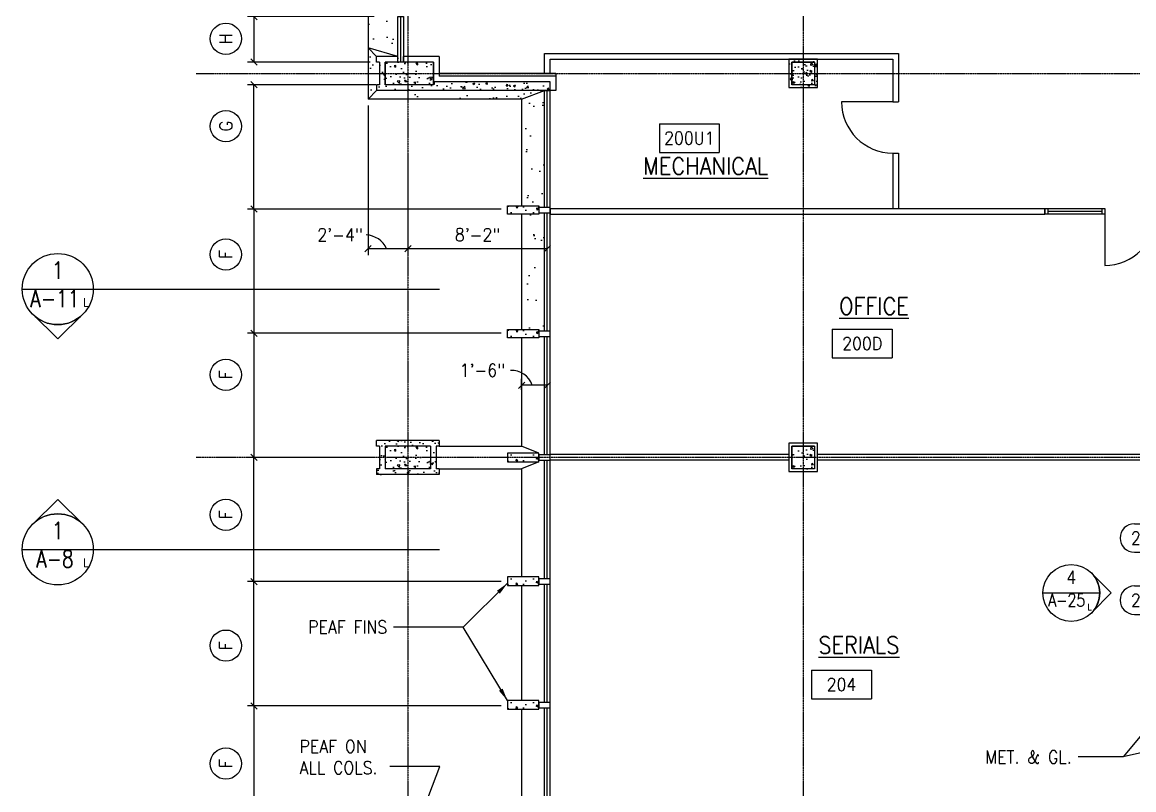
# Model space of a CAD drawing. Header units: inches. Extents: x 388 to 4053, y 352 to 2882.
# Drawn here: x 388 to 1170, y 1354 to 1893 of the extents above; entities that cross this region are included whole.
import ezdxf
from ezdxf.enums import TextEntityAlignment as Align

# ---------------------------------------------------------------- set-up
doc = ezdxf.new("R2010")
doc.units = ezdxf.units.IN
doc.header["$LTSCALE"] = 0.5
doc.header["$MEASUREMENT"] = 0
doc.linetypes.add('CENTER', pattern=[3.25, 2.5, -0.25, 0.25, -0.25])
for name, color, linetype in [('A-ANNO-DIMS', 7, 'Continuous'), ('A-ANNO-TEXT', 7, 'Continuous'), ('A-COLS', 2, 'Continuous'), ('A-COLS-PATT', 8, 'Continuous'), ('A-DOOR', 3, 'Continuous'), ('A-DOOR-IDEN', 7, 'Continuous'), ('A-ELEV-IDEN', 7, 'Continuous'), ('A-FLOR-IDEN', 7, 'Continuous'), ('A-FLOR-LEVL', 2, 'Continuous'), ('A-FLOR-PATT', 8, 'Continuous'), ('A-GLAZ', 3, 'Continuous'), ('A-GLAZ-IDEN', 7, 'Continuous'), ('A-GRID', 8, 'CENTER'), ('A-SECT-IDEN', 7, 'Continuous'), ('A-WALL', 2, 'Continuous'), ('A-WALL-PATT', 8, 'Continuous')]:
    doc.layers.add(name, color=color, linetype=linetype)
doc.styles.add('ROMANS', font='romans.shx', dxfattribs={"width": 0.9})
doc.dimstyles.new('DIM96', dxfattribs={"dimscale": 96, "dimtxt": 0.09375, "dimasz": 0.046875, "dimexe": 0.046875, "dimexo": 0.046875, "dimgap": 0.046875, "dimtad": 1, "dimdec": 4, "dimzin": 3, "dimdsep": 46, "dimlunit": 4, "dimtxsty": 'ROMANS', "dimblk": 'OBLIQUE', "dimcen": 0.046875, "dimaunit": 1, "dimazin": 0, "dimtfac": 0.7, "dimtdec": 4, "dimtofl": 0, "dimtmove": 2, "dimatfit": 3, "dimldrblk": 'OBLIQUE', "dimfxl": 0, "dimfrac": 1, "dimtolj": 1, "dimtzin": 0, "dimarcsym": 0})
doc.dimstyles.new('LD96', dxfattribs={"dimscale": 96, "dimtxt": 0.09375, "dimasz": 0.09375, "dimexe": 0.046875, "dimexo": 0.046875, "dimgap": 0.046875, "dimtad": 0, "dimdec": 4, "dimzin": 3, "dimdsep": 46, "dimlunit": 4, "dimtxsty": 'ROMANS', "dimcen": 0.046875, "dimaunit": 1, "dimadec": 0, "dimazin": 0, "dimtfac": 0.7, "dimtdec": 4, "dimtofl": 0, "dimtmove": 2, "dimatfit": 3, "dimfxl": 0, "dimfrac": 1, "dimtolj": 1, "dimtzin": 0, "dimarcsym": 0})
pattern_1 = [(50, (11.203, -0.822), (14.345204, -1.25504), [1.5, -16.5]), (355, (11.203, -0.822), (-2.77503, 15.04384), [1.2, -13.2]), (100.4514, (12.398, -0.927), (11.57019, 13.78879), [1.2748, -14.02284]), (46.1842, (11.203, 3.178), (21.34482, -3.31038), [2.25, -24.75]), (96.6356, (12.981, 2.902), (18.69325, 19.48236), [1.9122, -21.03426]), (351.1842, (11.203, 3.178), (18.69324, 19.48237), [1.8, -19.8]), (21, (13.203, 2.178), (11.93814, -8.05238), [1.5, -16.5]), (326, (13.203, 2.178), (4.86631, 14.503), [1.2, -13.2]), (71.4514, (14.197, 1.507), (16.80445, 6.45061), [1.2748, -14.02284]), (37.5, (11.2027, -0.8225), (0.243197, 6.657877), [0, -13.04, 0, -13.4, 0, -13.25]), (7.5, (11.203, -0.8225), (5.26139, 7.888234), [0, -7.64, 0, -12.74, 0, -5.05]), (327.5, (6.7427, -0.8225), (10.676449, -0.451097), [0, -5, 0, -15.6, 0, -20.7]), (317.5, (4.743, -0.822), (11.663723, 2.0021), [0, -6.5, 0, -10.36, 0, -14.7])]

# ---------------------------------------------------------------- blocks, each defined once
blk = doc.blocks.new('GLAZ1')
for p, q in [((0, 0), (-4, 0)), ((-4, 0), (-4, -32)), ((-2, -32), (-2, 0)), ((0, -32), (0, 0)), ((-4, -32), (0, -32))]:
    blk.add_line(p, q)
blk = doc.blocks.new('_Oblique')
at = {"color": 0, "lineweight": -2}
blk.add_line((-0.5, -0.5), (0.5, 0.5), dxfattribs=at)
blk = doc.blocks.new('*D29')
at = {"layer": 'A-ANNO-DIMS', "color": 0, "lineweight": -2}
for p, q in [((659.08, 1791.39), (659.08, 1729.49)), ((757.08, 1724.89), (757.08, 1738.49)), ((757.08, 1733.99), (659.08, 1733.99))]:
    blk.add_line(p, q, dxfattribs=at)
at = {"layer": 'Defpoints', "color": 0}
for p in [(659.08, 1795.89), (659.08, 1733.99), (757.08, 1720.39)]:
    blk.add_point(p, dxfattribs=at)
at = {"layer": 'A-ANNO-DIMS', "color": 0, "lineweight": -2, "xscale": 4.5, "yscale": 4.5, "zscale": 4.5, "rotation": 180}
blk.add_blockref('_Oblique', (659.08, 1733.99), dxfattribs=at)
at = {"layer": 'A-ANNO-DIMS', "color": 0, "lineweight": -2, "xscale": 4.5, "yscale": 4.5, "zscale": 4.5}
blk.add_blockref('_Oblique', (757.08, 1733.99), dxfattribs=at)
at = {"layer": 'A-ANNO-DIMS', "color": 0, "insert": (708.08, 1743.84), "char_height": 9, "attachment_point": 5, "style": 'ROMANS'}
blk.add_mtext('\\A1;8\'-2"', dxfattribs=at)
blk = doc.blocks.new('*D30')
at = {"layer": 'A-ANNO-DIMS', "color": 0, "lineweight": -2}
for p, q in [((631.08, 1834.78), (631.08, 1729.49)), ((659.08, 1791.39), (659.08, 1729.49)), ((659.08, 1733.99), (631.08, 1733.99))]:
    blk.add_line(p, q, dxfattribs=at)
at = {"layer": 'Defpoints', "color": 0}
for p in [(631.08, 1839.28), (659.08, 1795.89), (631.08, 1733.99)]:
    blk.add_point(p, dxfattribs=at)
at = {"layer": 'A-ANNO-DIMS', "color": 0, "lineweight": -2, "xscale": 4.5, "yscale": 4.5, "zscale": 4.5, "rotation": 180}
blk.add_blockref('_Oblique', (631.08, 1733.99), dxfattribs=at)
at = {"layer": 'A-ANNO-DIMS', "color": 0, "lineweight": -2, "xscale": 4.5, "yscale": 4.5, "zscale": 4.5}
blk.add_blockref('_Oblique', (659.08, 1733.99), dxfattribs=at)
at = {"layer": 'A-ANNO-DIMS', "color": 0, "insert": (611.36, 1743.84), "char_height": 9, "attachment_point": 5, "style": 'ROMANS'}
blk.add_mtext('\\A1;2\'-4"', dxfattribs=at)
blk = doc.blocks.new('*D31')
at = {"layer": 'A-ANNO-DIMS', "color": 0, "lineweight": -2}
for p, q in [((739.08, 1634.81), (739.08, 1642.54)), ((757.08, 1631.84), (757.08, 1642.54)), ((757.08, 1638.04), (739.08, 1638.04))]:
    blk.add_line(p, q, dxfattribs=at)
at = {"layer": 'Defpoints', "color": 0}
for p in [(739.08, 1638.04), (739.08, 1630.31), (757.08, 1627.34)]:
    blk.add_point(p, dxfattribs=at)
at = {"layer": 'A-ANNO-DIMS', "color": 0, "lineweight": -2, "xscale": 4.5, "yscale": 4.5, "zscale": 4.5, "rotation": 180}
blk.add_blockref('_Oblique', (739.08, 1638.04), dxfattribs=at)
at = {"layer": 'A-ANNO-DIMS', "color": 0, "lineweight": -2, "xscale": 4.5, "yscale": 4.5, "zscale": 4.5}
blk.add_blockref('_Oblique', (757.08, 1638.04), dxfattribs=at)
at = {"layer": 'A-ANNO-DIMS', "color": 0, "insert": (711.43, 1648.56), "char_height": 9, "attachment_point": 5, "style": 'ROMANS'}
blk.add_mtext('\\A1;1\'-6"', dxfattribs=at)
blk = doc.blocks.new('IDEN3')
for p, q in [((-0.0833, 0.1042), (0.0833, 0.1042)), ((-0.0833, -0.1042), (0.0833, -0.1042))]:
    blk.add_line(p, q)
for centre, start, end in [((-0.0833, 0), 90, 270), ((0.0833, 0), 270, 90)]:
    blk.add_arc(centre, 0.1042, start, end)
at = {"style": 'ROMANS', "width": 0.9}
blk.add_attdef('#', text='', height=0.0938, dxfattribs=at).set_placement((0, 0), align=Align.MIDDLE_CENTER)
blk = doc.blocks.new('IDENM1')
blk.add_circle((0, 0), 0.1146)
at = {"style": 'ROMANS', "width": 0.9}
blk.add_attdef('#', text='', height=0.0938, dxfattribs=at).set_placement((0, 0), align=Align.MIDDLE)
blk = doc.blocks.new('ELEVIDEN')
for q in [(-14, 14.29), (14, 14.29)]:
    blk.add_line((0, 28), q)
blk.add_arc((0, 0), 20, 45.58469, 134.41531)
blk = doc.blocks.new('IDEN2')
for p, q in [((-0.2188, 0.1042), (0.2188, 0.1042)), ((-0.2188, 0.1042), (-0.2188, -0.1042)), ((0.2188, 0.1042), (0.2188, -0.1042)), ((-0.2188, -0.1042), (0.2188, -0.1042))]:
    blk.add_line(p, q)
at = {"style": 'ROMANS', "width": 0.9}
blk.add_attdef('#', text='', height=0.0938, dxfattribs=at).set_placement((0, 0), align=Align.MIDDLE_CENTER)
blk = doc.blocks.new('DOOR1')
at = {"color": 0, "linetype": 'ByBlock'}
blk.add_line((0, 0), (0, 1), dxfattribs=at)
blk.add_arc((0, 0), 1, 90, 180, dxfattribs=at)
blk = doc.blocks.new('*D155')
at = {"layer": 'A-GLAZ-IDEN', "color": 0, "lineweight": -2}
for p, q in [((635.41, 1897.28), (546.28, 1897.28)), ((550.78, 1897.28), (550.78, 1865.28)), ((632.49, 1865.28), (546.28, 1865.28))]:
    blk.add_line(p, q, dxfattribs=at)
at = {"layer": 'Defpoints', "color": 0}
for p in [(639.91, 1897.28), (550.78, 1865.28), (636.99, 1865.28)]:
    blk.add_point(p, dxfattribs=at)
at = {"layer": 'A-GLAZ-IDEN', "color": 0, "lineweight": -2, "xscale": 4.5, "yscale": 4.5, "zscale": 4.5}
for p, rotation in [((550.78, 1897.28), 90), ((550.78, 1865.28), 270)]:
    blk.add_blockref('_Oblique', p, dxfattribs=dict(at, rotation=rotation))
blk = doc.blocks.new('*D156')
at = {"layer": 'A-GLAZ-IDEN', "color": 0, "lineweight": -2}
for p, q in [((636.49, 1849.28), (546.28, 1849.28)), ((550.78, 1761.94), (550.78, 1849.28)), ((724.58, 1761.94), (546.28, 1761.94))]:
    blk.add_line(p, q, dxfattribs=at)
at = {"layer": 'Defpoints', "color": 0}
for p in [(550.78, 1849.28), (640.99, 1849.28), (729.08, 1761.94)]:
    blk.add_point(p, dxfattribs=at)
at = {"layer": 'A-GLAZ-IDEN', "color": 0, "lineweight": -2, "xscale": 4.5, "yscale": 4.5, "zscale": 4.5}
for p, rotation in [((550.78, 1849.28), 90), ((550.78, 1761.94), 270)]:
    blk.add_blockref('_Oblique', p, dxfattribs=dict(at, rotation=rotation))
blk = doc.blocks.new('*D157')
at = {"layer": 'A-GLAZ-IDEN', "color": 0, "lineweight": -2}
for p, q in [((724.58, 1761.94), (546.28, 1761.94)), ((550.78, 1761.94), (550.78, 1674.61)), ((724.58, 1674.61), (546.28, 1674.61))]:
    blk.add_line(p, q, dxfattribs=at)
at = {"layer": 'Defpoints', "color": 0}
for p in [(729.08, 1761.94), (550.78, 1674.61), (729.08, 1674.61)]:
    blk.add_point(p, dxfattribs=at)
at = {"layer": 'A-GLAZ-IDEN', "color": 0, "lineweight": -2, "xscale": 4.5, "yscale": 4.5, "zscale": 4.5}
for p, rotation in [((550.78, 1761.94), 90), ((550.78, 1674.61), 270)]:
    blk.add_blockref('_Oblique', p, dxfattribs=dict(at, rotation=rotation))
blk = doc.blocks.new('*D158')
at = {"layer": 'A-GLAZ-IDEN', "color": 0, "lineweight": -2}
for p, q in [((724.58, 1674.61), (546.28, 1674.61)), ((550.78, 1674.61), (550.78, 1587.28)), ((634.58, 1587.28), (546.28, 1587.28))]:
    blk.add_line(p, q, dxfattribs=at)
at = {"layer": 'Defpoints', "color": 0}
for p in [(729.08, 1674.61), (550.78, 1587.28), (639.08, 1587.28)]:
    blk.add_point(p, dxfattribs=at)
at = {"layer": 'A-GLAZ-IDEN', "color": 0, "lineweight": -2, "xscale": 4.5, "yscale": 4.5, "zscale": 4.5}
for p, rotation in [((550.78, 1674.61), 90), ((550.78, 1587.28), 270)]:
    blk.add_blockref('_Oblique', p, dxfattribs=dict(at, rotation=rotation))
blk = doc.blocks.new('*D159')
at = {"layer": 'A-GLAZ-IDEN', "color": 0, "lineweight": -2}
for p, q in [((724.58, 1412.61), (546.28, 1412.61)), ((550.78, 1412.61), (550.78, 1317.28)), ((621.75, 1317.28), (546.28, 1317.28))]:
    blk.add_line(p, q, dxfattribs=at)
at = {"layer": 'Defpoints', "color": 0}
for p in [(729.08, 1412.61), (550.78, 1317.28), (626.25, 1317.28)]:
    blk.add_point(p, dxfattribs=at)
at = {"layer": 'A-GLAZ-IDEN', "color": 0, "lineweight": -2, "xscale": 4.5, "yscale": 4.5, "zscale": 4.5}
for p, rotation in [((550.78, 1412.61), 90), ((550.78, 1317.28), 270)]:
    blk.add_blockref('_Oblique', p, dxfattribs=dict(at, rotation=rotation))
blk = doc.blocks.new('*D160')
at = {"layer": 'A-GLAZ-IDEN', "color": 0, "lineweight": -2}
for p, q in [((724.58, 1499.94), (546.28, 1499.94)), ((550.78, 1412.61), (550.78, 1499.94)), ((724.58, 1412.61), (546.28, 1412.61))]:
    blk.add_line(p, q, dxfattribs=at)
at = {"layer": 'Defpoints', "color": 0}
for p in [(550.78, 1499.94), (729.08, 1499.94), (729.08, 1412.61)]:
    blk.add_point(p, dxfattribs=at)
at = {"layer": 'A-GLAZ-IDEN', "color": 0, "lineweight": -2, "xscale": 4.5, "yscale": 4.5, "zscale": 4.5}
for p, rotation in [((550.78, 1499.94), 90), ((550.78, 1412.61), 270)]:
    blk.add_blockref('_Oblique', p, dxfattribs=dict(at, rotation=rotation))
blk = doc.blocks.new('*D161')
at = {"layer": 'A-GLAZ-IDEN', "color": 0, "lineweight": -2}
for p, q in [((634.58, 1587.28), (546.28, 1587.28)), ((550.78, 1499.94), (550.78, 1587.28)), ((724.58, 1499.94), (546.28, 1499.94))]:
    blk.add_line(p, q, dxfattribs=at)
at = {"layer": 'Defpoints', "color": 0}
for p in [(550.78, 1587.28), (639.08, 1587.28), (729.08, 1499.94)]:
    blk.add_point(p, dxfattribs=at)
at = {"layer": 'A-GLAZ-IDEN', "color": 0, "lineweight": -2, "xscale": 4.5, "yscale": 4.5, "zscale": 4.5}
for p, rotation in [((550.78, 1587.28), 90), ((550.78, 1499.94), 270)]:
    blk.add_blockref('_Oblique', p, dxfattribs=dict(at, rotation=rotation))
blk = doc.blocks.new('IDEN4')
blk.add_line((-0.2083, 0), (0.2083, 0))
blk.add_circle((0, 0), 0.2083)
at = {"style": 'ROMANS'}
for tag, height, width, p in [('#', 0.0938, 0.9, (0, 0.1148)), ('##', 0.0938, 0.8, (-0.0336, -0.0524)), ('@', 0.0469, 0.9, (0.135, -0.1024))]:
    blk.add_attdef(tag, text='', height=height, dxfattribs=dict(at, width=width)).set_placement(p, align=Align.MIDDLE_CENTER)
blk = doc.blocks.new('SECT10')
for q in [(-17.5, 17.86), (-17.5, -17.86)]:
    blk.add_line((-34.99, 0), q)
blk.add_arc((0, 0), 25, 134.41531, 225.58469)
blk = doc.blocks.new('IDEN10')
blk.add_line((-0.2604, 0), (0.2604, 0))
blk.add_circle((0, 0), 0.2604)
at = {"style": 'ROMANS'}
for tag, height, width, p in [('#', 0.125, 0.9, (0, 0.1377)), ('##', 0.125, 0.8, (-0.0211, -0.0694)), ('@', 0.0625, 0.9, (0.2077, -0.0975))]:
    blk.add_attdef(tag, text='', height=height, dxfattribs=dict(at, width=width)).set_placement(p, align=Align.MIDDLE_CENTER)
blk = doc.blocks.new('2')
for p, q in [((8, 16), (-8, 16)), ((-8, -16), (-8, 16)), ((8, -16), (8, 16)), ((8, -16), (-8, -16))]:
    blk.add_line(p, q)
blk = doc.blocks.new('4')
for p, q in [((-8, -18), (-8, 16)), ((8, 16), (-8, 16)), ((8, -18), (8, 16)), ((8, -18), (-8, -18))]:
    blk.add_line(p, q)
blk = doc.blocks.new('1')
for p, q in [((-8, 8), (8, 8)), ((-8, 8), (-8, -8)), ((8, 8), (8, -8)), ((-8, -8), (8, -8))]:
    blk.add_line(p, q)
blk = doc.blocks.new('5')
blk.add_lwpolyline([(-22, 0), (0, 0), (0, -6), (-22, -6)], close=True)

msp = doc.modelspace()

# ---------------------------------------------------------------- hatches: boundary and pattern name
at = {"layer": 'A-COLS-PATT'}
h = msp.add_hatch(dxfattribs=at)
h.set_pattern_fill('AR-CONC', color=256, scale=2, angle=90, style=0)
h.set_pattern_definition([(140, (3037.413, 890.491), (1.255043, 14.345204), [1.5, -16.5]), (85, (3037.413, 890.491), (-15.04384, -2.77503), [1.2, -13.2]), (190.4514, (3037.518, 891.687), (-13.78879, 11.57019), [1.2748, -14.02284]), (136.1842, (3033.413, 890.491), (3.31038, 21.34482), [2.25, -24.75]), (186.6356, (3033.69, 892.27), (-19.48236, 18.69325), [1.9122, -21.03426]), (81.1842, (3033.413, 890.491), (-19.48237, 18.69324), [1.8, -19.8]), (111, (3034.413, 892.491), (8.05238, 11.93814), [1.5, -16.5]), (56, (3034.413, 892.491), (-14.503, 4.86631), [1.2, -13.2]), (161.4514, (3035.084, 893.486), (-6.45061, 16.80445), [1.2748, -14.02284]), (127.5, (3037.4133, 890.4915), (-6.657877, 0.243197), [0, -13.04, 0, -13.4, 0, -13.25]), (97.5, (3037.413, 890.4915), (-7.888234, 5.26139), [0, -7.64, 0, -12.74, 0, -5.05]), (57.5, (3037.4133, 886.0315), (0.451097, 10.676449), [0, -5, 0, -15.6, 0, -20.7]), (47.5, (3037.413, 884.0315), (-2.0021, 11.663723), [0, -6.5, 0, -10.36, 0, -14.7])])
h.paths.add_polyline_path([(643.08318, 1865.27553), (643.08318, 1849.27553), (677.08318, 1849.27553), (677.08318, 1865.27553)])
h = msp.add_hatch(dxfattribs=at)
h.set_pattern_fill('AR-CONC', color=256, scale=2, style=0)
h.set_pattern_definition([(130, (1903.867, -521.055), (-14.345204, -1.255043), [1.5, -16.5]), (185, (1903.867, -521.055), (2.77503, 15.04384), [1.2, -13.2]), (79.5486, (1902.672, -521.159), (-11.57019, 13.78879), [1.2748, -14.02284]), (133.8158, (1903.867, -517.055), (-21.34482, -3.31038), [2.25, -24.75]), (83.3644, (1902.088, -517.33), (-18.69325, 19.48236), [1.9122, -21.03426]), (188.8158, (1903.867, -517.055), (-18.69324, 19.48237), [1.8, -19.8]), (159, (1901.867, -518.055), (-11.93814, -8.05238), [1.5, -16.5]), (214, (1901.867, -518.055), (-4.86631, 14.503), [1.2, -13.2]), (108.5486, (1900.872, -518.726), (-16.80445, 6.45061), [1.2748, -14.02284]), (142.5, (1903.867, -521.0546), (-0.243197, 6.657877), [0, -13.04, 0, -13.4, 0, -13.25]), (172.5, (1903.867, -521.0546), (-5.26139, 7.888234), [0, -7.64, 0, -12.74, 0, -5.05]), (212.5, (1908.327, -521.0546), (-10.676449, -0.451097), [0, -5, 0, -15.6, 0, -20.7]), (222.5, (1910.327, -521.055), (-11.663723, 2.0021), [0, -6.5, 0, -10.36, 0, -14.7])])
h.paths.add_polyline_path([(945.08318, 1865.27553), (945.08318, 1849.27553), (929.08318, 1849.27553), (929.08318, 1865.27553)])
h = msp.add_hatch(dxfattribs=at)
h.set_pattern_fill('AR-CONC', color=256, scale=2, angle=180, style=0)
h.set_pattern_definition([(230, (1695.867, 4136.606), (-14.345204, 1.25504), [1.5, -16.5]), (175, (1695.867, 4136.606), (2.77503, -15.04384), [1.2, -13.2]), (280.4514, (1694.672, 4136.71), (-11.57019, -13.78879), [1.2748, -14.02284]), (226.1842, (1695.867, 4132.606), (-21.34482, 3.31038), [2.25, -24.75]), (276.6356, (1694.088, 4132.882), (-18.69325, -19.48236), [1.9122, -21.03426]), (171.1842, (1695.867, 4132.606), (-18.69324, -19.48237), [1.8, -19.8]), (201, (1693.867, 4133.606), (-11.93814, 8.05238), [1.5, -16.5]), (146, (1693.867, 4133.606), (-4.86631, -14.503), [1.2, -13.2]), (251.4514, (1692.872, 4134.277), (-16.80445, -6.45061), [1.2748, -14.02284]), (217.5, (1695.867, 4136.6056), (-0.243197, -6.657877), [0, -13.04, 0, -13.4, 0, -13.25]), (187.5, (1695.867, 4136.6056), (-5.26139, -7.888234), [0, -7.64, 0, -12.74, 0, -5.05]), (147.5, (1700.327, 4136.6056), (-10.676449, 0.451097), [0, -5, 0, -15.6, 0, -20.7]), (137.5, (1702.327, 4136.606), (-11.663723, -2.0021), [0, -6.5, 0, -10.36, 0, -14.7])])
h.paths.add_polyline_path([(751.08318, 1758.27553), (751.08318, 1764.27553), (729.08318, 1764.27553), (729.08318, 1758.27553)])
h = msp.add_hatch(dxfattribs=at)
h.set_pattern_fill('AR-CONC', color=256, scale=2, angle=180, style=0)
h.set_pattern_definition([(230, (1695.867, 4049.606), (-14.345204, 1.25504), [1.5, -16.5]), (175, (1695.867, 4049.606), (2.77503, -15.04384), [1.2, -13.2]), (280.4514, (1694.672, 4049.71), (-11.57019, -13.78879), [1.2748, -14.02284]), (226.1842, (1695.867, 4045.606), (-21.34482, 3.31038), [2.25, -24.75]), (276.6356, (1694.088, 4045.882), (-18.69325, -19.48236), [1.9122, -21.03426]), (171.1842, (1695.867, 4045.606), (-18.69324, -19.48237), [1.8, -19.8]), (201, (1693.867, 4046.606), (-11.93814, 8.05238), [1.5, -16.5]), (146, (1693.867, 4046.606), (-4.86631, -14.503), [1.2, -13.2]), (251.4514, (1692.872, 4047.277), (-16.80445, -6.45061), [1.2748, -14.02284]), (217.5, (1695.867, 4049.6056), (-0.243197, -6.657877), [0, -13.04, 0, -13.4, 0, -13.25]), (187.5, (1695.867, 4049.6056), (-5.26139, -7.888234), [0, -7.64, 0, -12.74, 0, -5.05]), (147.5, (1700.327, 4049.6056), (-10.676449, 0.451097), [0, -5, 0, -15.6, 0, -20.7]), (137.5, (1702.327, 4049.606), (-11.663723, -2.0021), [0, -6.5, 0, -10.36, 0, -14.7])])
h.paths.add_polyline_path([(751.08318, 1671.27553), (751.08318, 1677.27553), (729.08318, 1677.27553), (729.08318, 1671.27553)])
h = msp.add_hatch(dxfattribs=at)
h.set_pattern_fill('AR-CONC', color=256, scale=2, angle=90, style=0)
h.set_pattern_definition([(140, (3037.413, 620.491), (1.255043, 14.345204), [1.5, -16.5]), (85, (3037.413, 620.491), (-15.04384, -2.77503), [1.2, -13.2]), (190.4514, (3037.518, 621.687), (-13.78879, 11.57019), [1.2748, -14.02284]), (136.1842, (3033.413, 620.491), (3.31038, 21.34482), [2.25, -24.75]), (186.6356, (3033.69, 622.27), (-19.48236, 18.69325), [1.9122, -21.03426]), (81.1842, (3033.413, 620.491), (-19.48237, 18.69324), [1.8, -19.8]), (111, (3034.413, 622.491), (8.05238, 11.93814), [1.5, -16.5]), (56, (3034.413, 622.491), (-14.503, 4.86631), [1.2, -13.2]), (161.4514, (3035.084, 623.486), (-6.45061, 16.80445), [1.2748, -14.02284]), (127.5, (3037.4133, 620.4915), (-6.657877, 0.243197), [0, -13.04, 0, -13.4, 0, -13.25]), (97.5, (3037.413, 620.4915), (-7.888234, 5.26139), [0, -7.64, 0, -12.74, 0, -5.05]), (57.5, (3037.4133, 616.0315), (0.451097, 10.676449), [0, -5, 0, -15.6, 0, -20.7]), (47.5, (3037.413, 614.0315), (-2.0021, 11.663723), [0, -6.5, 0, -10.36, 0, -14.7])])
h.paths.add_polyline_path([(643.08318, 1595.27553), (643.08318, 1579.27553), (675.08318, 1579.27553), (675.08318, 1595.27553)])
h = msp.add_hatch(dxfattribs=at)
h.set_pattern_fill('AR-CONC', color=256, scale=2, style=0)
h.set_pattern_definition([(130, (1903.867, -791.055), (-14.345204, -1.255043), [1.5, -16.5]), (185, (1903.867, -791.055), (2.77503, 15.04384), [1.2, -13.2]), (79.5486, (1902.672, -791.159), (-11.57019, 13.78879), [1.2748, -14.02284]), (133.8158, (1903.867, -787.055), (-21.34482, -3.31038), [2.25, -24.75]), (83.3644, (1902.088, -787.33), (-18.69325, 19.48236), [1.9122, -21.03426]), (188.8158, (1903.867, -787.055), (-18.69324, 19.48237), [1.8, -19.8]), (159, (1901.867, -788.055), (-11.93814, -8.05238), [1.5, -16.5]), (214, (1901.867, -788.055), (-4.86631, 14.503), [1.2, -13.2]), (108.5486, (1900.872, -788.726), (-16.80445, 6.45061), [1.2748, -14.02284]), (142.5, (1903.867, -791.0546), (-0.243197, 6.657877), [0, -13.04, 0, -13.4, 0, -13.25]), (172.5, (1903.867, -791.0546), (-5.26139, 7.888234), [0, -7.64, 0, -12.74, 0, -5.05]), (212.5, (1908.327, -791.0546), (-10.676449, -0.451097), [0, -5, 0, -15.6, 0, -20.7]), (222.5, (1910.327, -791.055), (-11.663723, 2.0021), [0, -6.5, 0, -10.36, 0, -14.7])])
h.paths.add_polyline_path([(945.08318, 1595.27553), (945.08318, 1579.27553), (929.08318, 1579.27553), (929.08318, 1595.27553)])
h = msp.add_hatch(dxfattribs=at)
h.set_pattern_fill('AR-CONC', color=256, scale=2, style=0)
h.set_pattern_definition([(130, (1695.867, -788.055), (-14.345204, -1.25504), [1.5, -16.5]), (185, (1695.867, -788.055), (2.77503, 15.04384), [1.2, -13.2]), (79.5486, (1694.672, -788.159), (-11.57019, 13.78879), [1.2748, -14.02284]), (133.8158, (1695.867, -784.055), (-21.34482, -3.31038), [2.25, -24.75]), (83.3644, (1694.088, -784.33), (-18.69325, 19.48236), [1.9122, -21.03426]), (188.8158, (1695.867, -784.055), (-18.69324, 19.48237), [1.8, -19.8]), (159, (1693.867, -785.055), (-11.93814, -8.05238), [1.5, -16.5]), (214, (1693.867, -785.055), (-4.86631, 14.503), [1.2, -13.2]), (108.5486, (1692.872, -785.726), (-16.80445, 6.45061), [1.2748, -14.02284]), (142.5, (1695.867, -788.0546), (-0.243197, 6.657877), [0, -13.04, 0, -13.4, 0, -13.25]), (172.5, (1695.867, -788.0546), (-5.26139, 7.888234), [0, -7.64, 0, -12.74, 0, -5.05]), (212.5, (1700.327, -788.0546), (-10.676449, -0.451097), [0, -5, 0, -15.6, 0, -20.7]), (222.5, (1702.327, -788.055), (-11.663723, 2.0021), [0, -6.5, 0, -10.36, 0, -14.7])])
h.paths.add_polyline_path([(751.08318, 1590.27553), (751.08318, 1584.27553), (729.08318, 1584.27553), (729.08318, 1590.27553)])
h = msp.add_hatch(dxfattribs=at)
h.set_pattern_fill('AR-CONC', color=256, scale=2, style=0)
h.set_pattern_definition([(130, (1695.867, -875.055), (-14.345204, -1.25504), [1.5, -16.5]), (185, (1695.867, -875.055), (2.77503, 15.04384), [1.2, -13.2]), (79.5486, (1694.672, -875.159), (-11.57019, 13.78879), [1.2748, -14.02284]), (133.8158, (1695.867, -871.055), (-21.34482, -3.31038), [2.25, -24.75]), (83.3644, (1694.088, -871.33), (-18.69325, 19.48236), [1.9122, -21.03426]), (188.8158, (1695.867, -871.055), (-18.69324, 19.48237), [1.8, -19.8]), (159, (1693.867, -872.055), (-11.93814, -8.05238), [1.5, -16.5]), (214, (1693.867, -872.055), (-4.86631, 14.503), [1.2, -13.2]), (108.5486, (1692.872, -872.726), (-16.80445, 6.45061), [1.2748, -14.02284]), (142.5, (1695.867, -875.0546), (-0.243197, 6.657877), [0, -13.04, 0, -13.4, 0, -13.25]), (172.5, (1695.867, -875.0546), (-5.26139, 7.888234), [0, -7.64, 0, -12.74, 0, -5.05]), (212.5, (1700.327, -875.0546), (-10.676449, -0.451097), [0, -5, 0, -15.6, 0, -20.7]), (222.5, (1702.327, -875.055), (-11.663723, 2.0021), [0, -6.5, 0, -10.36, 0, -14.7])])
h.paths.add_polyline_path([(751.08318, 1503.27553), (751.08318, 1497.27553), (729.08318, 1497.27553), (729.08318, 1503.27553)])
h = msp.add_hatch(dxfattribs=at)
h.set_pattern_fill('AR-CONC', color=256, scale=2, style=0)
h.set_pattern_definition([(130, (1695.867, -962.055), (-14.345204, -1.25504), [1.5, -16.5]), (185, (1695.867, -962.055), (2.77503, 15.04384), [1.2, -13.2]), (79.5486, (1694.672, -962.159), (-11.57019, 13.78879), [1.2748, -14.02284]), (133.8158, (1695.867, -958.055), (-21.34482, -3.31038), [2.25, -24.75]), (83.3644, (1694.088, -958.33), (-18.69325, 19.48236), [1.9122, -21.03426]), (188.8158, (1695.867, -958.055), (-18.69324, 19.48237), [1.8, -19.8]), (159, (1693.867, -959.055), (-11.93814, -8.05238), [1.5, -16.5]), (214, (1693.867, -959.055), (-4.86631, 14.503), [1.2, -13.2]), (108.5486, (1692.872, -959.726), (-16.80445, 6.45061), [1.2748, -14.02284]), (142.5, (1695.867, -962.0546), (-0.243197, 6.657877), [0, -13.04, 0, -13.4, 0, -13.25]), (172.5, (1695.867, -962.0546), (-5.26139, 7.888234), [0, -7.64, 0, -12.74, 0, -5.05]), (212.5, (1700.327, -962.0546), (-10.676449, -0.451097), [0, -5, 0, -15.6, 0, -20.7]), (222.5, (1702.327, -962.055), (-11.663723, 2.0021), [0, -6.5, 0, -10.36, 0, -14.7])])
h.paths.add_polyline_path([(751.08318, 1416.27553), (751.08318, 1410.27553), (729.08318, 1410.27553), (729.08318, 1416.27553)])
at = {"layer": 'A-FLOR-PATT'}
h = msp.add_hatch(dxfattribs=at)
h.set_pattern_fill('AR-SAND', color=256, scale=12, style=0)
h.set_pattern_definition([(37.5, (16.793, -1.954), (-0.75592, 23.12189), [0, -18.24, 0, -20.4, 0, -19.5]), (7.5, (16.793, -1.954), (21.2373, 33.86575), [0, -9.84, 0, -16.44, 0, -6.3]), (327.5, (2.033, -1.954), (37.3697, 0.0679), [0, -6, 0, -21.6, 0, -28.2]), (317.5, (2.033, -1.954), (36.0735, 10.5321), [0, -3, 0, -14.16, 0, -16.2])])
h.paths.add_polyline_path([(647.58318, 1973.4391), (631.08318, 1973.4391), (631.08318, 1875.27553), (652.08318, 1869.27553), (652.08318, 1895.27553), (647.58318, 1895.27553)])
h.paths.add_polyline_path([(755.08318, 1845.27553), (681.08318, 1845.27553), (637.08318, 1845.27553), (631.08318, 1839.27553), (739.08318, 1839.27553)])
h.paths.add_polyline_path([(755.08318, 1845.27553), (739.08318, 1839.27553), (739.08318, 1764.27553), (751.08318, 1764.27553), (751.08318, 1763.27553), (755.08318, 1763.27553)])
h.paths.add_polyline_path([(755.08318, 1759.27553), (751.08318, 1759.27553), (751.08318, 1758.27553), (739.08318, 1758.27553), (739.08318, 1677.27553), (751.08318, 1677.27553), (751.08318, 1676.27553), (755.08318, 1676.27553)])
h.paths.add_polyline_path([(639.08318, 1865.27553), (637.08318, 1865.27553), (637.08318, 1869.27553), (631.08318, 1875.27553), (631.08318, 1839.27553), (637.08318, 1845.27553), (637.08318, 1849.27553), (639.08318, 1849.27553)])
h.paths.add_polyline_path([(631.08318, 1875.27553), (637.08318, 1869.27553), (652.08318, 1869.27553)])
h = msp.add_hatch(dxfattribs=at)
h.set_pattern_fill('AR-SAND', color=256, scale=9, style=0)
h.set_pattern_definition([(37.5, (11.203, -0.822), (-0.56694, 17.34141), [0, -13.68, 0, -15.3, 0, -14.625]), (7.5, (11.203, -0.822), (15.928, 25.39931), [0, -7.38, 0, -12.33, 0, -4.725]), (327.5, (0.133, -0.822), (28.02728, 0.05093), [0, -4.5, 0, -16.2, 0, -21.15]), (317.5, (0.133, -0.822), (27.05514, 7.89908), [0, -2.25, 0, -10.62, 0, -12.15])])
h.paths.add_polyline_path([(755.08318, 1845.27553), (681.08318, 1845.27553), (659.08318, 1845.27553), (659.08318, 1839.27553), (739.08318, 1839.27553)])
h.paths.add_polyline_path([(659.08318, 1845.27553), (637.08318, 1845.27553), (631.08318, 1839.27553), (659.08318, 1839.27553)])
at = {"layer": 'A-WALL-PATT'}
h = msp.add_hatch(dxfattribs=at)
h.set_pattern_fill('AR-CONC', color=256, scale=2, style=0)
h.set_pattern_definition([(50, (10.328, 2.06), (14.345204, -1.25504), [1.5, -16.5]), (355, (10.328, 2.06), (-2.77503, 15.04384), [1.2, -13.2]), (100.4514, (11.523, 1.955), (11.57019, 13.78879), [1.2748, -14.02284]), (46.1842, (10.328, 6.06), (21.34482, -3.31038), [2.25, -24.75]), (96.6356, (12.107, 5.784), (18.69325, 19.48236), [1.9122, -21.03426]), (351.1842, (10.328, 6.06), (18.69324, 19.48237), [1.8, -19.8]), (21, (12.328, 5.06), (11.93814, -8.05238), [1.5, -16.5]), (326, (12.328, 5.06), (4.86631, 14.503), [1.2, -13.2]), (71.4514, (13.323, 4.389), (16.80445, 6.45061), [1.2748, -14.02284]), (37.5, (10.328, 2.06), (0.243197, 6.657877), [0, -13.04, 0, -13.4, 0, -13.25]), (7.5, (10.328, 2.06), (5.26139, 7.888234), [0, -7.64, 0, -12.74, 0, -5.05]), (327.5, (5.868, 2.06), (10.676449, -0.451097), [0, -5, 0, -15.6, 0, -20.7]), (317.5, (3.868, 2.06), (11.663723, 2.0021), [0, -6.5, 0, -10.36, 0, -14.7])])
h.paths.add_polyline_path([(637.08318, 1869.27553), (637.08318, 1865.27553), (639.08318, 1865.27553), (639.08318, 1849.27553), (637.08318, 1849.27553), (637.08318, 1845.27553), (681.08318, 1845.27553), (759.08318, 1845.27553), (759.08318, 1851.27553), (677.08318, 1851.27553), (677.08318, 1849.27553), (643.08318, 1849.27553), (643.08318, 1865.27553), (652.08318, 1865.27553), (652.08318, 1869.27553)])
h = msp.add_hatch(dxfattribs=at)
h.set_pattern_fill('AR-CONC', color=256, scale=2, style=0)
h.set_pattern_definition(pattern_1)
h.paths.add_polyline_path([(947.08318, 1867.27553), (927.08318, 1867.27553), (927.08318, 1847.27553), (947.08318, 1847.27553)])
h = msp.add_hatch(dxfattribs=at)
h.set_pattern_fill('AR-CONC', color=256, scale=2, style=0)
h.set_pattern_definition(pattern_1)
h.paths.add_polyline_path([(637.08318, 1599.27553), (637.08318, 1595.27553), (639.08318, 1595.27553), (639.08318, 1579.27553), (637.08318, 1579.27553), (637.08318, 1575.27553), (681.08318, 1575.27553), (681.08318, 1579.27553), (679.08318, 1579.27553), (679.08318, 1595.27553), (681.08318, 1595.27553), (681.08318, 1599.27553)])
h.paths.add_polyline_path([(675.08318, 1595.27553), (643.08318, 1595.27553), (643.08318, 1579.27553), (675.08318, 1579.27553)], flags=17)

# ---------------------------------------------------------------- linework, layer by layer
at = {"layer": 'A-ANNO-DIMS'}
for centre, radius, start, end in [((628.59498, 1726.73663), 17.14998, 25.00623356, 85.92988535), ((732.16715, 1633.28189), 15.18783, 18.23898026, 93.60398909)]:
    msp.add_arc(centre, radius, start, end, dxfattribs=at)
at = {"layer": 'A-FLOR-LEVL'}
for p, q in [((631.08318, 2433.27553), (631.08318, 1839.27553)), ((637.08318, 1869.27553), (631.08318, 1875.27553)), ((652.08318, 1869.27553), (631.08318, 1875.27553)), ((637.08318, 1845.27553), (631.08318, 1839.27553)), ((739.08318, 1839.27553), (755.08318, 1845.27553)), ((739.08318, 1839.27553), (631.08318, 1839.27553)), ((739.08318, 1839.27553), (739.08318, 1764.27553)), ((739.08318, 1758.27553), (739.08318, 1677.27553)), ((739.08318, 1671.27553), (739.08318, 1595.27553)), ((681.08318, 1595.27553), (739.08318, 1595.27553)), ((751.08318, 1590.27553), (739.08318, 1595.27553)), ((681.08318, 1579.27553), (739.08318, 1579.27553)), ((751.08318, 1584.27553), (739.08318, 1579.27553)), ((739.08318, 1579.27553), (739.08318, 1503.27553)), ((739.08318, 1497.27553), (739.08318, 1416.27553)), ((739.08318, 1410.27553), (739.08318, 1325.27553))]:
    msp.add_line(p, q, dxfattribs=at)
at = {"layer": 'A-GLAZ'}
for p, q in [((755.08318, 1763.27553), (755.08318, 1845.27553)), ((755.08318, 1845.27553), (759.08318, 1845.27553)), ((757.08318, 1763.27553), (757.08318, 1845.27553)), ((759.08318, 1059.27553), (759.08318, 1845.27553)), ((751.08318, 1763.27553), (759.08318, 1763.27553)), ((751.08318, 1763.27553), (751.08318, 1759.27553)), ((751.08318, 1759.27553), (759.08318, 1759.27553)), ((755.08318, 1676.27553), (755.08318, 1759.27553)), ((757.08318, 1676.27553), (757.08318, 1759.27553)), ((1109.08318, 1762.27553), (1109.08318, 1758.27553)), ((1147.08318, 1760.27553), (1109.08318, 1760.27553)), ((1147.08318, 1762.27553), (1147.08318, 1758.27553)), ((751.08318, 1676.27553), (759.08318, 1676.27553)), ((751.08318, 1676.27553), (751.08318, 1672.27553)), ((751.08318, 1672.27553), (759.08318, 1672.27553)), ((755.08318, 1589.27553), (755.08318, 1672.27553)), ((757.08318, 1589.27553), (757.08318, 1672.27553)), ((751.08318, 1589.27553), (759.08318, 1589.27553)), ((751.08318, 1589.27553), (751.08318, 1585.27553)), ((751.08318, 1585.27553), (759.08318, 1585.27553)), ((755.08318, 1502.27553), (755.08318, 1585.27553)), ((757.08318, 1502.27553), (757.08318, 1585.27553)), ((751.08318, 1502.27553), (759.08318, 1502.27553)), ((751.08318, 1502.27553), (751.08318, 1498.27553)), ((751.08318, 1498.27553), (759.08318, 1498.27553)), ((755.08318, 1415.27553), (755.08318, 1498.27553)), ((757.08318, 1415.27553), (757.08318, 1498.27553)), ((751.08318, 1415.27553), (759.08318, 1415.27553)), ((751.08318, 1415.27553), (751.08318, 1411.27553)), ((751.08318, 1411.27553), (759.08318, 1411.27553)), ((755.08318, 1319.27553), (755.08318, 1411.27553)), ((757.08318, 1319.27553), (757.08318, 1411.27553))]:
    msp.add_line(p, q, dxfattribs=at)
msp.add_lwpolyline([(1107.08318, 1762.27553), (1149.08318, 1762.27553), (1149.08318, 1758.27553), (1107.08318, 1758.27553)], close=True, dxfattribs=at)
at = {"layer": 'A-GRID'}
for p, q in [((659.08318, 2833.64311), (659.08318, 435.27553)), ((937.08318, 2833.64311), (937.08318, 435.27553)), ((510.08318, 1857.27553), (4004.54291, 1857.27553)), ((4004.54291, 1587.27553), (510.08318, 1587.27553))]:
    msp.add_line(p, q, dxfattribs=at)
at = {"layer": 'A-SECT-IDEN'}
for p, q in [((437.87613, 1705.65582), (681.38296, 1705.65582)), ((437.87613, 1522.62081), (681.38296, 1522.62081))]:
    msp.add_line(p, q, dxfattribs=at)
at = {"layer": 'A-WALL'}
for p, q in [((637.08318, 1865.27553), (637.08318, 1869.27553)), ((652.08318, 1869.27553), (637.08318, 1869.27553)), ((652.08318, 1865.27553), (652.08318, 1869.27553)), ((681.08318, 1869.27553), (656.08318, 1869.27553)), ((656.08318, 1865.27553), (656.08318, 1869.27553)), ((681.08318, 1869.27553), (681.08318, 1855.27553)), ((755.08318, 1857.27553), (755.08318, 1871.27553)), ((755.08318, 1871.27553), (1004.08318, 1871.27553)), ((1004.08318, 1871.27553), (1004.08318, 1837.27553)), ((639.08318, 1865.27553), (637.08318, 1865.27553)), ((639.08318, 1865.27553), (639.08318, 1849.27553)), ((643.08318, 1849.27553), (643.08318, 1865.27553)), ((652.08318, 1865.27553), (643.08318, 1865.27553)), ((677.08318, 1865.27553), (656.08318, 1865.27553)), ((677.08318, 1849.27553), (677.08318, 1865.27553)), ((759.08318, 1857.27553), (759.08318, 1867.27553)), ((759.08318, 1867.27553), (1000.08318, 1867.27553)), ((947.08318, 1867.27553), (927.08318, 1867.27553)), ((927.08318, 1867.27553), (927.08318, 1847.27553)), ((929.08318, 1865.27553), (945.08318, 1865.27553)), ((929.08318, 1849.27553), (929.08318, 1865.27553)), ((945.08318, 1865.27553), (945.08318, 1849.27553)), ((947.08318, 1847.27553), (947.08318, 1867.27553)), ((1000.08318, 1867.27553), (1000.08318, 1837.27553)), ((763.08318, 1857.27553), (681.08318, 1857.27553)), ((763.08318, 1855.27553), (681.08318, 1855.27553)), ((763.08318, 1857.27553), (763.08318, 1845.27553)), ((637.08318, 1849.27553), (637.08318, 1845.27553)), ((639.08318, 1849.27553), (637.08318, 1849.27553)), ((681.08318, 1845.27553), (637.08318, 1845.27553)), ((677.08318, 1849.27553), (643.08318, 1849.27553)), ((759.08318, 1851.27553), (677.08318, 1851.27553)), ((763.08318, 1845.27553), (681.08318, 1845.27553)), ((759.08318, 1845.27553), (759.08318, 1851.27553)), ((927.08318, 1847.27553), (947.08318, 1847.27553)), ((945.08318, 1849.27553), (929.08318, 1849.27553)), ((1000.08318, 1837.27553), (1004.08318, 1837.27553)), ((1000.08318, 1801.27553), (1004.08318, 1801.27553)), ((1000.08318, 1801.27553), (1000.08318, 1762.27553)), ((1004.08318, 1801.27553), (1004.08318, 1762.27553)), ((759.08318, 1762.27553), (1107.08318, 1762.27553)), ((759.08318, 1762.27553), (759.08318, 1758.27553)), ((1107.08318, 1762.27553), (1107.08318, 1758.27553)), ((759.08318, 1758.27553), (1107.08318, 1758.27553)), ((681.08318, 1599.27553), (637.08318, 1599.27553)), ((637.08318, 1595.27553), (637.08318, 1599.27553)), ((639.08318, 1595.27553), (637.08318, 1595.27553)), ((639.08318, 1595.27553), (639.08318, 1579.27553)), ((643.08318, 1595.27553), (643.08318, 1579.27553)), ((675.08318, 1595.27553), (643.08318, 1595.27553)), ((675.08318, 1595.27553), (675.08318, 1579.27553)), ((681.08318, 1595.27553), (679.08318, 1595.27553)), ((679.08318, 1595.27553), (679.08318, 1579.27553)), ((681.08318, 1599.27553), (681.08318, 1595.27553)), ((947.08318, 1597.27553), (927.08318, 1597.27553)), ((927.08318, 1597.27553), (927.08318, 1577.27553)), ((929.08318, 1595.27553), (945.08318, 1595.27553)), ((929.08318, 1579.27553), (929.08318, 1595.27553)), ((945.08318, 1595.27553), (945.08318, 1579.27553)), ((947.08318, 1577.27553), (947.08318, 1597.27553)), ((927.08318, 1589.27553), (759.08318, 1589.27553)), ((759.08318, 1585.27553), (759.08318, 1589.27553)), ((1198.08318, 1589.27553), (947.08318, 1589.27553)), ((637.08318, 1579.27553), (637.08318, 1575.27553)), ((639.08318, 1579.27553), (637.08318, 1579.27553)), ((675.08318, 1579.27553), (643.08318, 1579.27553)), ((681.08318, 1579.27553), (679.08318, 1579.27553)), ((681.08318, 1579.27553), (681.08318, 1575.27553)), ((927.08318, 1585.27553), (759.08318, 1585.27553)), ((945.08318, 1579.27553), (929.08318, 1579.27553)), ((1198.08318, 1585.27553), (947.08318, 1585.27553)), ((681.08318, 1575.27553), (637.08318, 1575.27553)), ((927.08318, 1577.27553), (947.08318, 1577.27553))]:
    msp.add_line(p, q, dxfattribs=at)

# ---------------------------------------------------------------- block references
at = {"layer": 'A-COLS'}
for name, p, rotation in [('4', (659.08318, 1857.27553), 90), ('5', (729.08318, 1758.27553), 180), ('5', (729.08318, 1671.27553), 180), ('2', (659.08318, 1587.27553), 90)]:
    msp.add_blockref(name, p, dxfattribs=dict(at, rotation=rotation))
at = {"layer": 'A-COLS', "extrusion": (0, 0, -1), "zscale": -1}
for name, p in [('1', (-937.08318, 1857.27553)), ('1', (-937.08318, 1587.27553)), ('5', (-729.08318, 1590.27553)), ('5', (-729.08318, 1503.27553)), ('5', (-729.08318, 1416.27553))]:
    msp.add_blockref(name, p, dxfattribs=at)
at = {"layer": 'A-DOOR', "xscale": -35.99999999999977, "yscale": -35.99999999999977, "zscale": 35.99999999999977, "rotation": 270}
msp.add_blockref('DOOR1', (1000.08318, 1837.27553), dxfattribs=at)
at = {"layer": 'A-DOOR', "xscale": -36, "yscale": -36, "zscale": 36}
msp.add_blockref('DOOR1', (1149.08318, 1758.27553), dxfattribs=at)
at = {"layer": 'A-DOOR-IDEN', "xscale": 96, "yscale": 96, "zscale": 96}
for p, values in [((1177.96227, 1530.61296), {'#': '214'}), ((1177.96227, 1486.92661), {'#': '215'})]:
    msp.add_blockref('IDEN3', p, dxfattribs=at).add_auto_attribs(values)
at = {"layer": 'A-ELEV-IDEN', "xscale": 96, "yscale": 96, "zscale": 96}
msp.add_blockref('IDEN4', (1125.58367, 1491.99302), dxfattribs=at).add_auto_attribs({'#': '4', '##': 'A-25', '@': 'L'})
at = {"layer": 'A-ELEV-IDEN', "rotation": 270}
msp.add_blockref('ELEVIDEN', (1125.58367, 1491.99302), dxfattribs=at)
at = {"layer": 'A-FLOR-IDEN', "xscale": 96, "yscale": 96, "zscale": 96}
for p, values in [((856.97503, 1811.77742), {'#': '200U1'}), ((978.56517, 1667.38204), {'#': '200D'}), ((964.01613, 1427.64383), {'#': '204'})]:
    msp.add_blockref('IDEN2', p, dxfattribs=at).add_auto_attribs(values)
at = {"layer": 'A-GLAZ', "xscale": -1}
msp.add_blockref('GLAZ1', (652.08318, 1897.27553), dxfattribs=at)
at = {"layer": 'A-GLAZ-IDEN', "xscale": 96, "yscale": 96, "zscale": 96, "rotation": 90}
for p, values in [((531.08902, 1881.65719), {'#': 'H'}), ((531.08902, 1820.17246), {'#': 'G'}), ((531.08902, 1729.97182), {'#': 'F'}), ((531.08902, 1645.36853), {'#': 'F'}), ((531.08902, 1546.96784), {'#': 'F'}), ((531.08902, 1454.94497), {'#': 'F'}), ((531.08902, 1372.03327), {'#': 'F'})]:
    msp.add_blockref('IDENM1', p, dxfattribs=at).add_auto_attribs(values)
at = {"layer": 'A-SECT-IDEN', "xscale": 96, "yscale": 96, "zscale": 96}
for p, values in [((412.87613, 1705.65582), {'#': '1', '##': 'A-11', '@': 'L'}), ((412.87613, 1522.62081), {'#': '1', '##': 'A-8', '@': 'L'})]:
    msp.add_blockref('IDEN10', p, dxfattribs=at).add_auto_attribs(values)
at = {"layer": 'A-SECT-IDEN'}
for p, rotation in [((412.87613, 1705.65582), 90), ((412.87613, 1522.62081), 270)]:
    msp.add_blockref('SECT10', p, dxfattribs=dict(at, rotation=rotation))

# ---------------------------------------------------------------- texts
at = {"layer": 'A-ANNO-TEXT', "char_height": 9, "style": 'ROMANS'}
for s, insert, attachment_point in [('PEAF FINS', (644.50698, 1463.55754), 9), ('PEAF ON\\PALL COLS.', (582.87009, 1364.61117), 7), ('\\A1;MET. & GL.', (1125.87332, 1372.16961), 9)]:
    msp.add_mtext(s, dxfattribs=dict(at, insert=insert, attachment_point=attachment_point))
at = {"layer": 'A-FLOR-IDEN', "style": 'ROMANS', "width": 0.9}
for s, p in [('%%UMECHANICAL', (824.53252, 1786.10077)), ('%%UOFFICE', (962.31499, 1687.64938)), ('%%USERIALS', (947.76594, 1449.36408))]:
    msp.add_text(s, height=12, dxfattribs=at).set_placement(p)

# ---------------------------------------------------------------- dimensions: what is measured, and where the dimension line sits
at = {"layer": 'A-ANNO-DIMS'}
for base, p1, p2, picture, middle in [((631.08318, 1733.98622), (659.08318, 1795.89093), (631.08318, 1839.27553), '*D30', (611.36479, 1743.84336)), ((739.08318, 1638.03539), (757.08318, 1627.33857), (739.08318, 1630.31468), '*D31', (711.42773, 1648.56223))]:
    dim = msp.add_linear_dim(base=base, p1=p1, p2=p2, angle=180, dimstyle='DIM96', dxfattribs=at)
    dim.commit()
    dim.dimension.update_dxf_attribs({"geometry": picture, "text_midpoint": middle, "dimtype": 160})
dim = msp.add_linear_dim(base=(659.08318, 1733.98622), p1=(757.08318, 1720.38577), p2=(659.08318, 1795.89093), angle=180, dimstyle='DIM96', dxfattribs=at)
dim.commit()
dim.dimension.update_dxf_attribs({"geometry": '*D29', "text_midpoint": (708.08318, 1743.84336)})
at = {"layer": 'A-GLAZ-IDEN'}
for base, p1, p2, angle, picture, middle in [((550.77706, 1865.27553), (639.91105, 1897.27553), (636.98765, 1865.27553), 270, '*D155', (550.77706, 1881.27553)), ((550.77706, 1849.27553), (729.08318, 1761.94219), (640.98765, 1849.27553), 90, '*D156', (550.77706, 1805.60886)), ((550.77706, 1674.60886), (729.08318, 1761.94219), (729.08318, 1674.60886), 270, '*D157', (550.77706, 1718.27553)), ((550.77706, 1587.27553), (729.08318, 1674.60886), (639.08318, 1587.27553), 270, '*D158', (550.77706, 1630.94219)), ((550.77706, 1587.27553), (729.08318, 1499.94219), (639.08318, 1587.27553), 90, '*D161', (550.77706, 1543.60886)), ((550.77706, 1499.94219), (729.08318, 1412.60886), (729.08318, 1499.94219), 90, '*D160', (550.77706, 1456.27553)), ((550.77706, 1317.27553), (729.08318, 1412.60886), (626.24688, 1317.27553), 270, '*D159', (550.77706, 1364.94219))]:
    dim = msp.add_linear_dim(base=base, p1=p1, p2=p2, angle=angle, text=' ', dimstyle='DIM96', dxfattribs=at)
    dim.commit()
    dim.dimension.update_dxf_attribs({"geometry": picture, "text_midpoint": middle})

# ---------------------------------------------------------------- leaders
at = {"layer": 'A-ANNO-TEXT', "annotation_type": 0, "has_hookline": 1, "hookline_direction": 1}
for points, text_width in [([(729.08318, 1498.80081), (697.95827, 1468.05754), (649.00698, 1468.05754)], 60.94286), ([(1223.26581, 1390.77553), (1162.01168, 1376.66961), (1130.37332, 1376.66961)], 68.27143), ([(666.12354, 1329.27553), (681.62713, 1370.07658), (646.47265, 1370.07658)], 60.94286)]:
    msp.add_leader(points, dimstyle='LD96', override={"dimgap": 0.046875, "dimtad": 0}, dxfattribs=dict(at, text_width=text_width))
at = {"layer": 'A-ANNO-TEXT'}
for points in [[(729.08318, 1416.27553), (697.95827, 1468.05754)], [(1198.08318, 1420.16505), (1162.01168, 1376.66961)]]:
    msp.add_leader(points, dimstyle='LD96', override={"dimgap": 0.046875, "dimtad": 0}, dxfattribs=at)

doc.saveas('drawing.dxf')
